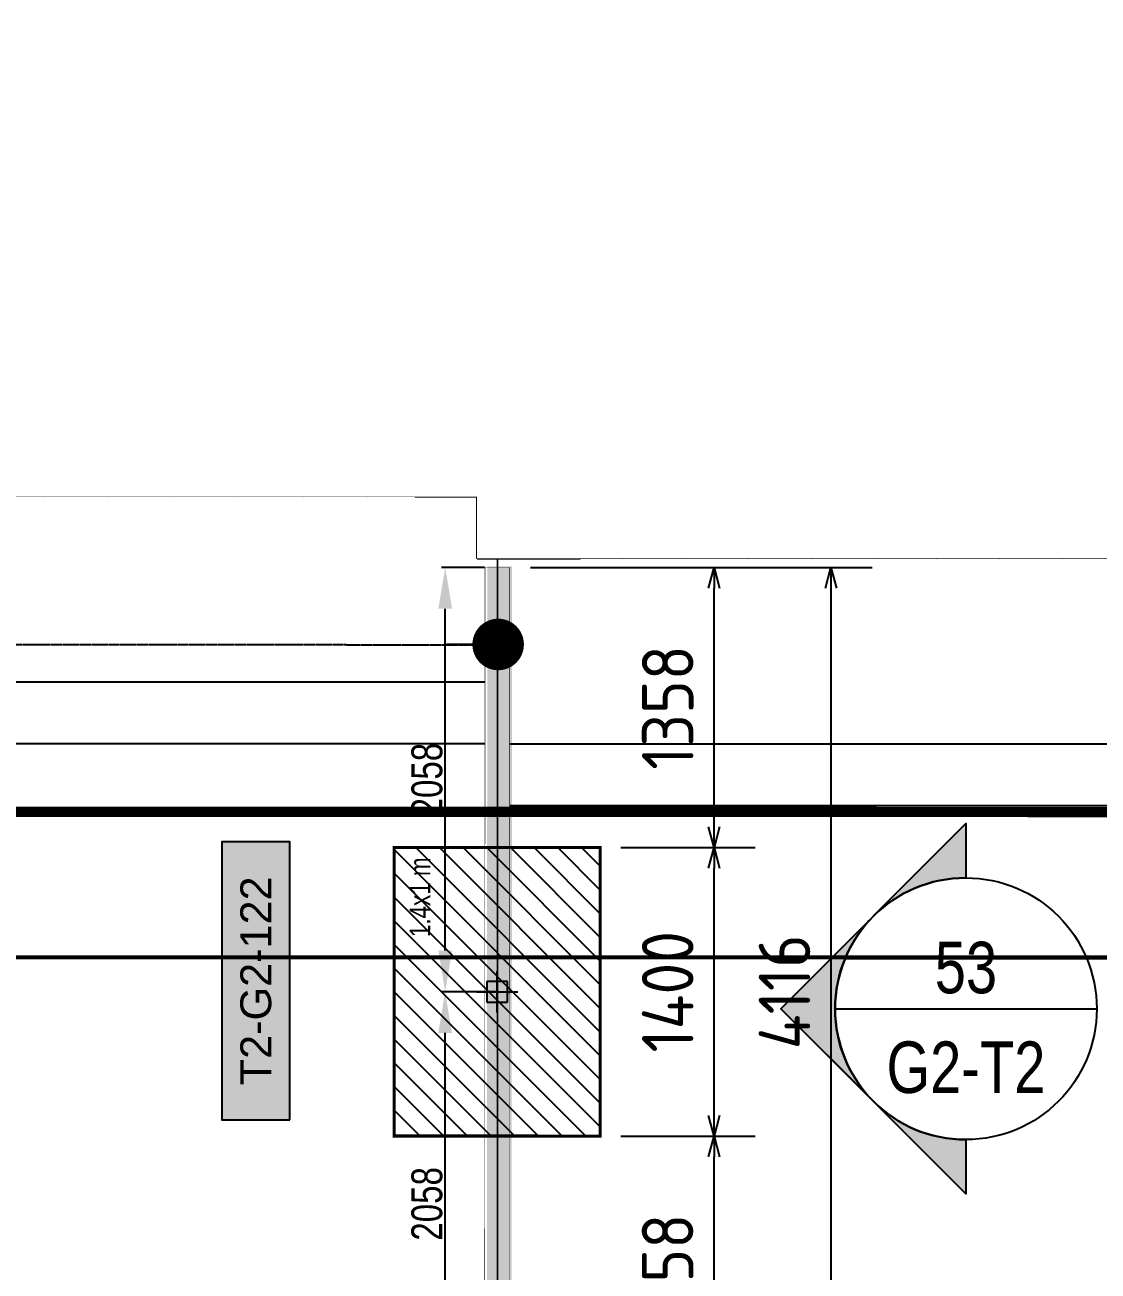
# Model space of a CAD drawing. Header units: centimetres. Extents: x -6122352 to 6876996, y -1694241 to 2592194.
# Drawn here: x 165192 to 170401, y -41406 to -35361 of the extents above; entities that cross this region are included whole.
import ezdxf
from ezdxf.enums import TextEntityAlignment as Align
from ezdxf.xclip import XClip

# ---------------------------------------------------------------- set-up
doc = ezdxf.new("R2010")
doc.units = ezdxf.units.CM
doc.header["$MEASUREMENT"] = 0
doc.header["$XCLIPFRAME"] = 2
doc.header["$PDMODE"] = 66
doc.header["$PDSIZE"] = 100
for name, pattern in [('CENTER', [2, 1.25, -0.25, 0.25, -0.25]), ('DASHED2', [0.375, 0.25, -0.125]), ('XR-AR-END-SETTING OUT PLAN$0$23261-XR-AR-SI-GF$0$HIDDEN', [0.375, 0.25, -0.125])]:
    doc.linetypes.add(name, pattern=pattern)
doc.layers.get('Defpoints').update_dxf_attribs({"color": 255, "linetype": 'CENTER'})
for name, color, linetype in [('00-MI-DIM', 7, 'Continuous'), ('23585-XR-AR-BOUNDARY WALLS AND SETBACKS$0$setback', 7, 'XR-AR-END-SETTING OUT PLAN$0$23261-XR-AR-SI-GF$0$HIDDEN'), ('@MI-FOOTINGS', 7, 'Continuous'), ('@MI-REF LAYER', 7, 'Continuous'), ('@MI-TYPE-02', 6, 'Continuous'), ('B_TH_4', 7, 'Continuous'), ('PANEL-TAGS', 7, 'Continuous'), ('XR-AR-END-SETTING OUT PLAN$0$23585-XR-AR-END-GROUND FLOOR$0$A-Flor-Strs', 1, 'Continuous'), ('XR-AR-MID-SETTING OUT FOR MASTER$0$23585-XR-AR-MID-GROUND FLOOR$0$A-Flor-Strs', 1, 'Continuous'), ('XR-AR-MID-SETTING OUT FOR MASTER$0$23585-XR-AR-MID-GROUND FLOOR$0$GS-HATCH-FLOOR TILE', 251, 'Continuous')]:
    doc.layers.add(name, color=color, linetype=linetype)
doc.layers.add('23585-XR-AR-DAMAC PLOT LIMITS$0$1-End units', color=7, linetype='Continuous', lineweight=5, true_color=0xf8991e)
for name, color, linetype, lineweight in [('23585-XR-AR-DAMAC PLOT LIMITS$0$1-Mid units', 41, 'Continuous', 5), ('@ Foundations', 4, 'DASHED2', 50), ('A-ANNO-TEXT', 3, 'Continuous', 25), ('XR-AR-END-SETTING OUT PLAN$0$23585-XR-AR-END-GROUND FLOOR$0$A-GLAZ-SILL', 8, 'Continuous', 5), ('XR-AR-END-SETTING OUT PLAN$0$23585-XR-AR-END-GROUND FLOOR$0$A-GLAZ-WNDO', 232, 'Continuous', 9), ('XR-AR-END-SETTING OUT PLAN$0$23585-XR-AR-END-GROUND FLOOR$0$A-WALL', 7, 'Continuous', 30), ('XR-AR-END-SETTING OUT PLAN$0$23585-XR-AR-END-GROUND FLOOR$0$S-COLS', 51, 'Continuous', 40), ('XR-AR-END-SETTING OUT PLAN$0$23585-XR-AR-END-GROUND FLOOR$0$S-COLS-PATT', 8, 'Continuous', 5), ('XR-AR-MID-SETTING OUT FOR MASTER$0$23585-XR-AR-MID-GROUND FLOOR$0$$A-GLAZ-WNDO', 232, 'Continuous', 9), ('XR-AR-MID-SETTING OUT FOR MASTER$0$23585-XR-AR-MID-GROUND FLOOR$0$A-GLAZ-SILL', 8, 'Continuous', 5), ('XR-AR-MID-SETTING OUT FOR MASTER$0$23585-XR-AR-MID-GROUND FLOOR$0$A-GLAZ-WNDO', 232, 'Continuous', 9), ('XR-AR-MID-SETTING OUT FOR MASTER$0$23585-XR-AR-MID-GROUND FLOOR$0$A-WALL', 7, 'Continuous', 30), ('XR-AR-MID-SETTING OUT FOR MASTER$0$23585-XR-AR-MID-GROUND FLOOR$0$S-COLS', 51, 'Continuous', 40)]:
    doc.layers.add(name, color=color, linetype=linetype, lineweight=lineweight)
doc.styles.add('Arial Narrow', font='ARIALN.TTF', dxfattribs={"width": 0.95, "height": 500})
doc.styles.add('JWC 1.50MM', font='GOTHIC.TTF', dxfattribs={"width": 0.8, "height": 1.5})
doc.styles.add('PANELTAG_STYLE', font='arial.ttf')
doc.styles.add('Schueco-BEMSTIL', font='isocpeur.ttf', dxfattribs={"width": 0.9})
doc.dimstyles.new('JWC - 1.5', dxfattribs={"dimtxt": 1.5, "dimasz": 2, "dimexe": 0.18, "dimexo": 0.06, "dimgap": 0.09, "dimtad": 1, "dimtoh": 1, "dimdec": 0, "dimzin": 0, "dimdsep": 46, "dimtxsty": 'JWC 1.50MM', "dimcen": 0.09, "dimclrd": 1, "dimclre": 1, "dimclrt": 2, "dimadec": 0, "dimazin": 0, "dimtfac": 1, "dimtdec": 0, "dimtofl": 0, "dimtmove": 0, "dimatfit": 3, "dimfxl": 30, "dimtolj": 1, "dimtzin": 0, "dimarcsym": 0})
doc.dimstyles.new('MI- JWC-TXT-2.5 MM', dxfattribs={"dimscale": 1.5, "dimtxt": 2.5, "dimasz": 1, "dimexe": 2, "dimexo": 1, "dimgap": 1, "dimtad": 1, "dimdec": 0, "dimdsep": 46, "dimtxsty": 'Schueco-BEMSTIL', "dimblk": 'OPEN30', "dimcen": 0, "dimdle": 2, "dimclrd": 140, "dimclre": 8, "dimclrt": 40, "dimadec": 0, "dimazin": 2, "dimtfac": 1, "dimtdec": 0, "dimtix": 1, "dimtmove": 2, "dimatfit": 3, "dimldrblk": 'OPEN', "dimfxl": 2, "dimlwd": -1, "dimlwe": -1, "dimarcsym": 0})

# ---------------------------------------------------------------- blocks, each defined once
blk = doc.blocks.new('23585-XR-AR-BOUNDARY WALLS AND SETBACKS')
at = {"layer": '23585-XR-AR-BOUNDARY WALLS AND SETBACKS$0$setback', "ltscale": 40, "const_width": 0.05}
blk.add_lwpolyline([(496523.495691437, 2769011.602722642), (496519.3412598212, 2769007.068562509), (496515.2876013813, 2769002.644898729), (496511.2342491072, 2768998.221150815), (496507.1808491084, 2768993.797350815), (496503.1274491075, 2768989.373550816), (496498.9709691079, 2768984.837265666), (496513.3484613407, 2768971.664059236), (496517.5045994969, 2768976.199995874), (496521.5582515897, 2768980.623852726), (496525.6116474211, 2768985.047448177), (496529.6650017803, 2768989.471198366), (496533.7184017806, 2768993.894998366), (496537.8730016777, 2768998.429195459)], close=True, dxfattribs=at)
blk = doc.blocks.new('A$C9d9485f6')
at = {"layer": 'A-ANNO-TEXT', "rotation": 312.4881850805905}
blk.add_blockref('23585-XR-AR-BOUNDARY WALLS AND SETBACKS', (-2377088.534775567, -1504219.252137818), dxfattribs=at)
blk = doc.blocks.new('23585-XR-AR-DAMAC PLOT LIMITS')
at = {"layer": '23585-XR-AR-DAMAC PLOT LIMITS$0$1-End units', "color": 251, "true_color": 0x636466}
blk.add_lwpolyline([(496535.9303000001, 2768991.8683), (496518.2352999998, 2769008.081900001), (496524.4166999999, 2769014.828299999), (496542.1118999999, 2768998.614700001)], close=True, dxfattribs=at)
at = {"layer": '23585-XR-AR-DAMAC PLOT LIMITS$0$1-Mid units', "color": 251, "true_color": 0x636466}
blk.add_lwpolyline([(496531.8768999996, 2768987.444499999), (496514.1816999996, 2769003.658299999), (496518.2352999998, 2769008.081900001), (496535.9303000001, 2768991.8683)], close=True, dxfattribs=at)
blk = doc.blocks.new('A$Cf093b529')
at = {"layer": 'A-ANNO-TEXT'}
blk.add_blockref('23585-XR-AR-DAMAC PLOT LIMITS', (-495391.9901121984, -2768603.441896566), dxfattribs=at)
blk = doc.blocks.new('XR-AR-END-SETTING OUT PLAN$0$23585-XR-AR-END-GROUND FLOOR$0$A$C75a8815d')
at = {"layer": 'XR-AR-END-SETTING OUT PLAN$0$23585-XR-AR-END-GROUND FLOOR$0$S-COLS', "color": 252, "lineweight": 30}
blk.add_lwpolyline([(6049.830236434937, 13227.55946516991), (6049.830236434937, 12227.55946421623), (6249.830236196518, 12227.55946421623), (6249.830236434937, 13227.55946469307)], close=True, dxfattribs=at)
blk = doc.blocks.new('XR-AR-END-SETTING OUT PLAN')
at = {"layer": 'XR-AR-END-SETTING OUT PLAN$0$23585-XR-AR-END-GROUND FLOOR$0$A-Flor-Strs', "color": 8}
for points in [[(3000.084657981992, 19773.27214288712), (3000.084658399224, 20973.27214384079), (9090.020709103266, 20973.16710468142)], [(3300.084657981992, 19773.27214288712), (3300.084658041596, 20673.27217292786), (9090.0155365165, 20673.27206735766)]]:
    blk.add_lwpolyline(points, dxfattribs=at)
at = {"layer": 'XR-AR-END-SETTING OUT PLAN$0$23585-XR-AR-END-GROUND FLOOR$0$A-GLAZ-SILL', "color": 252}
blk.add_line((3550.084660366178, 19523.35189294815), (8750.084660485387, 19523.35189342499), dxfattribs=at)
at = {"layer": 'XR-AR-END-SETTING OUT PLAN$0$23585-XR-AR-END-GROUND FLOOR$0$A-GLAZ-WNDO', "color": 252}
for p, q in [((6150.084660366178, 19773.35189342499), (8750.084660246968, 19773.35189294815)), ((7410.084660485387, 19623.35189294815), (7410.084660306573, 19773.35189294815)), ((7460.084660425782, 19773.35189247131), (7460.084660127759, 19623.35189342499)), ((8700.084660306573, 19623.35189294815), (8700.084660485387, 19773.35189342499)), ((8750.084660246968, 19773.35189294815), (8750.084660485387, 19523.35189342499)), ((8750.084660127759, 19623.35189294815), (6150.084660485387, 19623.35189294815))]:
    blk.add_line(p, q, dxfattribs=at)
blk.add_lwpolyline([(7460.084660306573, 19723.35189294815), (8700.084660604596, 19723.35189294815)], dxfattribs=at)
for points in [[(6230.084660366178, 19563.35189390182), (7440.084660246968, 19563.35189294815), (7440.084660246968, 19613.35189199448), (6230.084660485387, 19613.35189342499)], [(7520.084660544991, 19563.35189199448), (7440.084660246968, 19563.35189294815), (7440.084660246968, 19613.35189199448), (7520.084660485387, 19613.35189294815)]]:
    blk.add_lwpolyline(points, close=True, dxfattribs=at)
at = {"layer": 'XR-AR-END-SETTING OUT PLAN$0$23585-XR-AR-END-GROUND FLOOR$0$A-WALL', "color": 8}
for points in [[(9250.08550722897, 19773.2721414566), (8750.084660485387, 19773.35278987885), (8750.084660306573, 19523.27034950256), (9250.027719274163, 19523.38991355896)], [(9250.102083459496, 6650.001490592957), (9050.100989297032, 6650.001235485077), (9050.10098965466, 8750.000639915466), (6850.11106570065, 8750.002635478973), (6850.111066058278, 8700.0026679039), (6750.111065879464, 8700.002668380737), (6750.111065879464, 8750.000871658325), (6650.111065939069, 8750.000871658325), (6650.111065283418, 8850.002022743225), (6950.111065164208, 8850.002250671387), (6950.111065879464, 8899.99970960617), (7050.111065879464, 8899.99970817566), (7050.11106570065, 8850.002797603607), (9050.099628582597, 8850.000640392303), (9050.10098899901, 10349.9981546402), (7050.11106581986, 10349.99975156784), (7050.111065998673, 9799.999710083008), (6950.11106570065, 9799.999708652496), (6950.112433806062, 10550.00580835342), (7050.108891561627, 10550.00580835342), (7050.104876235127, 10449.99988079071), (9050.099116638303, 10449.9981546402), (9049.948119357228, 19523.36598014832), (9249.950268521905, 19523.36597967148)]]:
    blk.add_lwpolyline(points, close=True, dxfattribs=at)
at = {"layer": 'XR-AR-END-SETTING OUT PLAN$0$23585-XR-AR-END-GROUND FLOOR$0$S-COLS-PATT', "color": 8}
blk.add_blockref('XR-AR-END-SETTING OUT PLAN$0$23585-XR-AR-END-GROUND FLOOR$0$A$C75a8815d', (3000.129344239831, 5499.998310089111), dxfattribs=at)
blk = doc.blocks.new('END UNIT')
at = {"xscale": 0.001, "yscale": 0.001, "zscale": 0.001}
blk.add_blockref('XR-AR-END-SETTING OUT PLAN', (-9.150201729830158, 0), dxfattribs=at)
blk = doc.blocks.new('XR-AR-MID-SETTING OUT FOR MASTER$0$23585-XR-AR-MID-GROUND FLOOR$0$945-4P-1-101-GROUND FLOOR PLAN$0$XR-MIDDLE-GROUND FLOOR PLAN$0$A$C446944C1')
at = {"layer": 'XR-AR-MID-SETTING OUT FOR MASTER$0$23585-XR-AR-MID-GROUND FLOOR$0$A-GLAZ-SILL', "color": 252}
blk.add_line((-2.733431756496429e-07, -4.737777635455132e-05), (5.199999726377428, -4.737754352390766e-05), dxfattribs=at)
for points in [[(2.208076124545187, -0.02284434624016285), (2.208076124545187, -0.1242443462833762), (2.093846930889413, -0.07354434626176953), (2.208076124545187, -0.02284434624016285)], [(2.991923328721896, -0.02284434624016285), (2.991923328721896, -0.1242443462833762), (3.106152522144839, -0.07354434579610825), (2.991923328721896, -0.02284434624016285)]]:
    blk.add_lwpolyline(points, dxfattribs=at)
at = {"layer": 'XR-AR-MID-SETTING OUT FOR MASTER$0$23585-XR-AR-MID-GROUND FLOOR$0$A-GLAZ-WNDO', "color": 252}
for p, q in [((5.199999726610258, 0.2499526219908148), (-2.735760062932968e-07, 0.2499526222236454)), ((-2.735760062932968e-07, 0.2499526222236454), (-2.733431756496429e-07, -4.737777635455132e-05)), ((0.04999972670339048, 0.0999526223167777), (0.04999972647055984, 0.2499526219908148)), ((1.284999726805836, 0.2499526222236454), (1.284999726805836, 0.09995262185111642)), ((1.334999726619571, 0.09995262208394706), (1.334999726619571, 0.2499526222236454)), ((3.864999726880342, 0.0999526223167777), (3.864999726880342, 0.2499526224564761)), ((3.914999726694077, 0.2499526222236454), (3.914999726694077, 0.09995262185111642)), ((5.149999726563692, 0.09995262254960835), (5.149999726796523, 0.2499526222236454)), ((5.199999726610258, 0.2499526219908148), (5.199999726377428, -4.737754352390766e-05)), ((-2.733431756496429e-07, 0.09995262208394706), (2.599999726517126, 0.09995262185111642)), ((5.199999726610258, 0.0999526223167777), (2.599999726517126, 0.09995262185111642))]:
    blk.add_line(p, q, dxfattribs=at)
for points in [[(1.284999726805836, 0.1999526221770793), (0.04999972647055984, 0.1999526226427406)], [(3.914999726694077, 0.1999526221770793), (5.149999726796523, 0.1999526219442487)]]:
    blk.add_lwpolyline(points, dxfattribs=at)
for points in [[(1.224999726749957, 0.03995262226089835), (1.304999726824462, 0.03995262226089835), (1.304999726824462, 0.08995262207463384), (1.224999726517126, 0.08995262230746448)], [(2.51999972644262, 0.03995262226089835), (1.304999726824462, 0.03995262226089835), (1.304999726824462, 0.08995262207463384), (2.519999726675451, 0.08995262207463384)], [(2.599999726517126, 0.03995262226089835), (2.51999972644262, 0.03995262226089835), (2.519999726675451, 0.08995262207463384), (2.599999726517126, 0.08995262254029512)], [(2.599999726517126, 0.03995262226089835), (2.679999726591632, 0.03995262202806771), (2.679999726591632, 0.08995262254029512), (2.599999726517126, 0.08995262254029512)], [(2.679999726591632, 0.03995262202806771), (3.89499972644262, 0.039952622493729), (3.894999726675451, 0.08995262207463384), (2.679999726591632, 0.08995262254029512)], [(3.974999726749957, 0.039952622493729), (3.89499972644262, 0.039952622493729), (3.894999726675451, 0.08995262207463384), (3.974999726749957, 0.08995262230746448)]]:
    blk.add_lwpolyline(points, close=True, dxfattribs=at)
blk = doc.blocks.new('XR-AR-MID-SETTING OUT FOR MASTER$0$23585-XR-AR-MID-GROUND FLOOR$0$A$C08698786')
at = {"layer": 'XR-AR-MID-SETTING OUT FOR MASTER$0$23585-XR-AR-MID-GROUND FLOOR$0$S-COLS', "color": 252, "lineweight": 30}
blk.add_lwpolyline([(-100.1414103507996, 18727.55777406693), (-100.141410112381, 17727.55777406693), (99.85858964920044, 17727.55777430534), (99.85858988761902, 18727.55777430534)], close=True, dxfattribs=at)
blk = doc.blocks.new('XR-AR-MID-SETTING OUT FOR MASTER')
at = {"layer": 'XR-AR-MID-SETTING OUT FOR MASTER$0$23585-XR-AR-MID-GROUND FLOOR$0$A-Flor-Strs', "color": 8}
for p, q in [((60.05534254956096, 20672.92354680672), (5940.045863168596, 20672.65234583314)), ((60.04151019822535, 20372.92400187173), (5940.031380742199, 20372.65280095958))]:
    blk.add_line(p, q, dxfattribs=at)
at = {"layer": 'XR-AR-MID-SETTING OUT FOR MASTER$0$23585-XR-AR-MID-GROUND FLOOR$0$A-WALL', "color": 8}
for points in [[(99.99999931454659, 19472.65428209305), (-99.99999925494194, 19472.65428256989), (-99.998236566782, 5500.00000667572), (100.0017631351948, 5500.000006198883), (99.9995484650135, 8850.141927242279), (1100.048611491919, 8850.10940027237), (1100.048611015081, 8950.109399795532), (100.03925588727, 8950.072475910187), (100.0088088810444, 10949.9982419014), (2099.951952844858, 10949.99824142456), (2099.998660355806, 9950.143901348114), (2199.988806992769, 9950.143900871277), (2200.057162195444, 11149.97698402405), (2100.075846284628, 11149.97698354721), (2100.039519578218, 11049.97698402405), (100.0088088810444, 11049.99824142456)], [(100.0000008046627, 19472.65428304672), (400.0004432499409, 19472.65428209305), (400.0004433095455, 19222.70159435272), (99.99999997019768, 19222.70159482956)]]:
    blk.add_lwpolyline(points, close=True, dxfattribs=at)
at = {"layer": 'XR-AR-MID-SETTING OUT FOR MASTER$0$23585-XR-AR-MID-GROUND FLOOR$0$$A-GLAZ-WNDO', "color": 8, "xscale": -1000, "yscale": 1000, "zscale": 1000}
blk.add_blockref('XR-AR-MID-SETTING OUT FOR MASTER$0$23585-XR-AR-MID-GROUND FLOOR$0$945-4P-1-101-GROUND FLOOR PLAN$0$XR-MIDDLE-GROUND FLOOR PLAN$0$A$C446944C1', (5600.000170022249, 19222.70166015625), dxfattribs=at)
at = {"layer": 'XR-AR-MID-SETTING OUT FOR MASTER$0$23585-XR-AR-MID-GROUND FLOOR$0$GS-HATCH-FLOOR TILE', "color": 8}
blk.add_blockref('XR-AR-MID-SETTING OUT FOR MASTER$0$23585-XR-AR-MID-GROUND FLOOR$0$A$C08698786', (-1.490116119384766e-07, 0), dxfattribs=at)
blk = doc.blocks.new('MID UNIT')
at = {"xscale": 0.001, "yscale": 0.001, "zscale": 0.001}
blk.add_blockref('XR-AR-MID-SETTING OUT FOR MASTER', (0, 0), dxfattribs=at)
blk = doc.blocks.new('TH_4')
blk.add_blockref('END UNIT', (495802.3053798428, 2769130.514097063))
blk.add_blockref('MID UNIT', (495802.3053798428, 2769130.514097063))
blk = doc.blocks.new('A$C780da55d')
at = {"layer": 'B_TH_4', "xscale": 1.000039159572381, "yscale": 1.000039159572381, "zscale": 1.000039159572381}
blk.add_blockref('TH_4', (-495814.0704651335, -2769239.302089663), dxfattribs=at)
blk = doc.blocks.new('23585-XR-AR-MALDIVE-2$0$TH_4')
blk.add_blockref('A$C780da55d', (495794.655359471, 2769130.864096801))
at = {"layer": '@ Foundations', "linetype": 'DASHED2', "ltscale": 0.25}
blk.add_lwpolyline([(495800.9554292943, 2769144.30675929), (495803.6554292943, 2769144.30675929), (495803.6554292943, 2769149.65675929), (495800.9554292943, 2769149.65675929)], close=True, dxfattribs=at)
blk = doc.blocks.new('_Dot')
at = {"color": 0, "linetype": 'ByBlock', "lineweight": -2}
blk.add_line((-0.5, 0), (-1, 0), dxfattribs=at)
at = {"color": 0, "linetype": 'ByBlock', "const_width": 0.5}
blk.add_lwpolyline([(-0.25, 0, 1), (0.25, 0, 1)], format="xyb", close=True, dxfattribs=at)
blk = doc.blocks.new('_Open30')
at = {"color": 0, "linetype": 'ByBlock', "lineweight": -2}
for p, q in [((-1, 0.26794919), (0, 0)), ((0, 0), (-1, -0.26794919)), ((0, 0), (-1, 0))]:
    blk.add_line(p, q, dxfattribs=at)
blk = doc.blocks.new('*D3409')
at = {"layer": '@MI-TYPE-02', "color": 8, "transparency": 16777216}
for p, q in [((-4206.745267043531, -18260.01674968513), (-4206.745267043531, -19919.53124598656)), ((-90.25976862668333, -18260.90718814806), (-90.25976862668304, -19919.53124598656))]:
    blk.add_line(p, q, dxfattribs=at)
at = {"layer": '@MI-TYPE-02', "color": 140, "transparency": 16777216}
blk.add_line((-190.2597686266831, -19719.53124598656), (-4106.745267043531, -19719.53124598656), dxfattribs=at)
at = {"layer": 'Defpoints', "color": 0, "transparency": 16777216}
for p in [(-4206.74526704353, -18160.01674968514), (-90.25976862668175, -18160.90718814806), (-4206.745267043529, -19719.53124598656)]:
    blk.add_point(p, dxfattribs=at)
at = {"layer": '@MI-TYPE-02', "color": 140, "transparency": 16777216, "xscale": 100, "yscale": 100, "zscale": 100, "rotation": 180}
blk.add_blockref('_Open30', (-4206.745267043531, -19719.53124598656), dxfattribs=at)
at = {"layer": '@MI-TYPE-02', "color": 140, "transparency": 16777216, "xscale": 100, "yscale": 100, "zscale": 100}
blk.add_blockref('_Open30', (-90.25976862668307, -19719.53124598656), dxfattribs=at)
at = {"layer": '@MI-TYPE-02', "color": 40, "transparency": 16777216, "insert": (-2148.502517835107, -19494.53124598656), "char_height": 250, "attachment_point": 5, "style": 'Schueco-BEMSTIL'}
blk.add_mtext('4116', dxfattribs=at)
blk = doc.blocks.new('_Open')
at = {"color": 0, "linetype": 'ByBlock', "lineweight": -2}
for p, q in [((-1, 0.1666666666666667), (0, 0)), ((-1, -0.1666666666666667), (0, 0)), ((0, 0), (-1, 0))]:
    blk.add_line(p, q, dxfattribs=at)
blk = doc.blocks.new('T2-SINGLE FOOTING')
at = {"layer": '@MI-FOOTINGS', "transparency": 33554679}
h = blk.add_hatch(dxfattribs=at)
h.set_pattern_fill('ANSI31', color=8, scale=650)
h.set_pattern_definition([(45, (0, 0), (-57.45242597140699, 57.45242597140699), [])])
h.paths.add_polyline_path([(-700, 500), (700, 500), (700, -500), (-700, -500)])
at = {"layer": '@MI-FOOTINGS', "color": 62, "const_width": 15}
blk.add_lwpolyline([(-700, 500), (700, 500), (700, -500), (-700, -500)], close=True, dxfattribs=at)
at = {"layer": '@MI-FOOTINGS', "color": 30}
blk.add_point((0, 0), dxfattribs=at)
at = {"color": 94, "insert": (264.757293574512, 425.4484028802568), "char_height": 100, "attachment_point": 1, "style": 'Arial Narrow'}
blk.add_mtext_dynamic_manual_height_columns('1.4x1 m', width=1894.42419414164, gutter_width=2500, heights=[0], dxfattribs=at)
blk = doc.blocks.new('*D4837')
at = {"color": 1, "lineweight": -2, "transparency": 16777216}
for p, q in [((-4206.723705746613, -18039.86939169489), (-4206.723705746613, -17829.78497184658)), ((-2148.491908493981, -18094.46196985458), (-2148.491908493981, -17829.78497184658)), ((-4006.723705746613, -17847.78497184658), (-2348.491908493981, -17847.78497184658))]:
    blk.add_line(p, q, dxfattribs=at)
at = {"color": 1, "transparency": 16777216}
for points in [[(-4006.723705746613, -17814.45163851324), (-4006.723705746613, -17881.11830517991), (-4206.723705746613, -17847.78497184658)], [(-2348.491908493981, -17814.45163851324), (-2348.491908493981, -17881.11830517991), (-2148.491908493981, -17847.78497184658)]]:
    blk.add_solid(points, dxfattribs=at)
at = {"layer": 'Defpoints', "color": 0, "transparency": 16777216}
for p in [(-2148.491908493981, -17847.78497184658), (-4206.723705746613, -18045.86939169489), (-2148.491908493981, -18100.46196985458)]:
    blk.add_point(p, dxfattribs=at)
at = {"color": 2, "transparency": 16777216, "insert": (-3177.607807120297, -17760.01202827078), "char_height": 150, "attachment_point": 5, "style": 'JWC 1.50MM'}
blk.add_mtext('\\A1;2058', dxfattribs=at)
blk = doc.blocks.new('*D4839')
at = {"color": 1, "lineweight": -2, "transparency": 16777216}
for p, q in [((-2148.491908493981, -18094.46196985458), (-2148.491908493981, -17829.78497184658)), ((-90.2382082456617, -18038.9747497455), (-90.23820824566168, -17829.78497184658)), ((-1948.491908493981, -17847.78497184658), (-290.2382082456617, -17847.78497184658))]:
    blk.add_line(p, q, dxfattribs=at)
at = {"color": 1, "transparency": 16777216}
for points in [[(-1948.491908493981, -17814.45163851324), (-1948.491908493981, -17881.11830517991), (-2148.491908493981, -17847.78497184658)], [(-290.2382082456617, -17814.45163851324), (-290.2382082456617, -17881.11830517991), (-90.23820824566168, -17847.78497184658)]]:
    blk.add_solid(points, dxfattribs=at)
at = {"layer": 'Defpoints', "color": 0, "transparency": 16777216}
for p in [(-90.23820824566168, -17847.78497184658), (-90.2382082456617, -18044.9747497455), (-2148.491908493981, -18100.46196985458)]:
    blk.add_point(p, dxfattribs=at)
at = {"color": 2, "transparency": 16777216, "insert": (-1119.365058369821, -17760.01202827078), "char_height": 150, "attachment_point": 5, "style": 'JWC 1.50MM'}
blk.add_mtext('\\A1;2058', dxfattribs=at)
blk = doc.blocks.new('*D3553')
at = {"color": 8, "transparency": 16777216}
for p, q in [((-4206.74526704353, -18260.01674968514), (-4206.74526704353, -19352.87932174349)), ((-2848.491908493981, -18700.46196985458), (-2848.491908493981, -19352.87932174349))]:
    blk.add_line(p, q, dxfattribs=at)
at = {"color": 140, "transparency": 16777216}
blk.add_line((-4106.74526704353, -19152.87932174349), (-2948.491908493981, -19152.87932174349), dxfattribs=at)
at = {"layer": 'Defpoints', "color": 0, "transparency": 16777216}
for p in [(-4206.74526704353, -18160.01674968514), (-2848.491908493981, -18600.46196985458), (-2848.491908493981, -19152.87932174349)]:
    blk.add_point(p, dxfattribs=at)
at = {"color": 140, "transparency": 16777216, "xscale": 100, "yscale": 100, "zscale": 100, "rotation": 180}
blk.add_blockref('_Open30', (-4206.74526704353, -19152.87932174349), dxfattribs=at)
at = {"color": 140, "transparency": 16777216, "xscale": 100, "yscale": 100, "zscale": 100}
blk.add_blockref('_Open30', (-2848.491908493981, -19152.87932174349), dxfattribs=at)
at = {"color": 40, "transparency": 16777216, "insert": (-3527.618587768756, -18927.87932174349), "char_height": 250, "attachment_point": 5, "style": 'Schueco-BEMSTIL'}
blk.add_mtext('1358', dxfattribs=at)
blk = doc.blocks.new('*D3554')
at = {"color": 8, "transparency": 16777216}
for p, q in [((-2848.491908493981, -18700.46196985458), (-2848.491908493981, -19352.87932174349)), ((-1448.491908493981, -18700.46196985458), (-1448.491908493981, -19352.87932174349))]:
    blk.add_line(p, q, dxfattribs=at)
at = {"color": 140, "transparency": 16777216}
blk.add_line((-2748.491908493981, -19152.87932174349), (-1548.491908493981, -19152.87932174349), dxfattribs=at)
at = {"layer": 'Defpoints', "color": 0, "transparency": 16777216}
for p in [(-2848.491908493981, -18600.46196985458), (-1448.491908493981, -18600.46196985458), (-1448.491908493981, -19152.87932174349)]:
    blk.add_point(p, dxfattribs=at)
at = {"color": 140, "transparency": 16777216, "xscale": 100, "yscale": 100, "zscale": 100, "rotation": 180}
blk.add_blockref('_Open30', (-2848.491908493981, -19152.87932174349), dxfattribs=at)
at = {"color": 140, "transparency": 16777216, "xscale": 100, "yscale": 100, "zscale": 100}
blk.add_blockref('_Open30', (-1448.491908493981, -19152.87932174349), dxfattribs=at)
at = {"color": 40, "transparency": 16777216, "insert": (-2148.491908493981, -18927.87932174349), "char_height": 250, "attachment_point": 5, "style": 'Schueco-BEMSTIL'}
blk.add_mtext('1400', dxfattribs=at)
blk = doc.blocks.new('*D3555')
at = {"color": 8, "transparency": 16777216}
for p, q in [((-90.25976862665266, -18260.907188148), (-90.25976862665273, -19352.8793217435)), ((-1448.491908493981, -18700.46196985458), (-1448.491908493981, -19352.8793217435))]:
    blk.add_line(p, q, dxfattribs=at)
at = {"color": 140, "transparency": 16777216}
blk.add_line((-1348.491908493981, -19152.8793217435), (-190.2597686266527, -19152.8793217435), dxfattribs=at)
at = {"layer": 'Defpoints', "color": 0, "transparency": 16777216}
for p in [(-90.25976862665266, -18160.907188148), (-1448.491908493981, -18600.46196985458), (-90.25976862665271, -19152.8793217435)]:
    blk.add_point(p, dxfattribs=at)
at = {"color": 140, "transparency": 16777216, "xscale": 100, "yscale": 100, "zscale": 100, "rotation": 180}
blk.add_blockref('_Open30', (-1448.491908493981, -19152.8793217435), dxfattribs=at)
at = {"color": 140, "transparency": 16777216, "xscale": 100, "yscale": 100, "zscale": 100}
blk.add_blockref('_Open30', (-90.25976862665271, -19152.8793217435), dxfattribs=at)
at = {"color": 40, "transparency": 16777216, "insert": (-769.3758385603169, -18927.8793217435), "char_height": 250, "attachment_point": 5, "style": 'Schueco-BEMSTIL'}
blk.add_mtext('1358', dxfattribs=at)
blk = doc.blocks.new('*U1430')
h = blk.add_hatch(color=94)
edge = h.paths.add_edge_path()
edge.add_line((-5.853590386044781e-15, -6.350000000000011), (-3.839567134987508e-15, -8.98025612106916))
edge.add_line((-3.839567134987508e-15, -8.98025612106916), (-8.98025612106916, -1.4210854715202e-14))
edge.add_line((-8.98025612106916, -1.364422505680946e-14), (-1.243449787580175e-14, 8.980256121069147))
edge.add_line((-1.308023176029987e-14, 8.980256121069147), (-6.554262137165959e-15, 6.349999999999988))
edge.add_arc((-2.326472348102011e-15, -1.154631945610163e-14), 6.35, 90.00000000000004, 269.9999999999999)
at = {"color": 94}
blk.add_line((-6.35, -5.639932965095795e-15), (6.35, -1.127986593019159e-14), dxfattribs=at)
for points in [[(-5.853590386044781e-15, -6.350000000000011), (-3.839567134987508e-15, -8.98025612106916), (-8.98025612106916, -1.364422505680946e-14), (-1.308023176029987e-14, 8.980256121069147), (-6.554262137165959e-15, 6.349999999999988, 0.9999999999999994)], [(-4.490128060534579, 4.490128060534578, 0.4142135623730951), (-4.490128060534578, -4.49012806053458), (-8.98025612106916, -1.236372533598709e-15), (-4.490128060534585, 4.490128060534578)]]:
    blk.add_lwpolyline(points, format="xyb", close=True)
blk.add_circle((-1.409983241273949e-15, -5.639932965095795e-15), 6.35, dxfattribs=at)
at = {"style": 'Arial Narrow', "width": 0.95, "flags": 8}
blk.add_attdef('VIEWNUMBER', text='', height=2.5, dxfattribs=at).set_placement((-1.409983241273949e-15, -5.639932965095795e-15), align=Align.BOTTOM_CENTER)
blk.add_attdef('SHEETNUMBER', text='', height=2.5, dxfattribs=at).set_placement((-1.409983241273949e-15, -1.587500000000005), align=Align.TOP_CENTER)
blk = doc.blocks.new('PANELTAG')
at = {"layer": 'PANEL-TAGS', "color": 1}
blk.add_lwpolyline([(-13.5, -3.3), (13.5, -3.3), (13.5, 3.3), (-13.5, 3.3)], close=True, dxfattribs=at)
at = {"layer": 'PANEL-TAGS', "color": 40, "true_color": 0xffd700}
blk.add_solid([(-13.5, -3.3), (13.5, -3.3), (-13.5, 3.3), (13.5, 3.3)], dxfattribs=at)
at = {"layer": 'PANEL-TAGS', "color": 5, "style": 'PANELTAG_STYLE'}
blk.add_attdef('TAGNO', text='', height=3, dxfattribs=at).set_placement((0, 0), align=Align.CENTER)
blk = doc.blocks.new('G6-Partition Walls')
at = {"layer": '@MI-TYPE-02'}
h = blk.add_hatch(color=256, dxfattribs=at)
h.dxf.hatch_style = 1
h.paths.add_polyline_path([(-5.304100813460536, -51.90883249402395), (-5.282758996705525, -171.9088305962214), (-4193.57353214777, -172.7726909732301), (-4193.594873964525, -52.77269287103263)])
h.paths.add_polyline_path([(216.2379355836019, -6051.146585927592), (216.2592774003861, -6171.14658402979), (-4201.779715958255, -6172.642378549717), (-4201.80105777501, -6052.64238044752)])
h.paths.add_polyline_path([(-5.297882661077892, -12171.64389301397), (-5.276663978758734, -12051.64389488993), (-4193.567438014026, -12050.78432194144), (-4193.588656696404, -12170.78432006548)])
h.paths.add_polyline_path([(-84.48670436747489, -18171.81471459678), (-84.46548568509752, -18051.81471647276), (-4200.950984102004, -18050.92427800981), (-4200.972202784353, -18170.92427613385)])
at = {"layer": '@MI-TYPE-02', "const_width": 2.5}
blk.add_lwpolyline([(-90.25976862668176, -18160.90718814806), (-90.2385499443044, -18040.90719002404), (-4206.724048361211, -18040.0167515611), (-4206.74526704356, -18160.01674968514)], close=True, dxfattribs=at)
blk.add_blockref('T2-SINGLE FOOTING', (-2148.491908493981, -18100.46196985458))
at = {"color": 94}
for base, p1, p2, picture, middle in [((-2148.491908493981, -17847.78497184658), (-4206.723705746613, -18045.86939169489), (-2148.491908493981, -18100.46196985458), '*D4837', (-3177.607807120297, -17760.01202827078)), ((-90.23820824566168, -17847.78497184658), (-2148.491908493981, -18100.46196985458), (-90.2382082456617, -18044.9747497455), '*D4839', (-1119.365058369821, -17760.01202827078))]:
    dim = blk.add_linear_dim(base=base, p1=p1, p2=p2, dimstyle='JWC - 1.5', dxfattribs=at)
    dim.commit()
    dim.dimension.update_dxf_attribs({"geometry": picture, "text_midpoint": middle})
for base, p1, p2, picture, middle in [((-2848.491908493981, -19152.87932174349), (-4206.74526704353, -18160.01674968514), (-2848.491908493981, -18600.46196985458), '*D3553', (-3527.618587768756, -18927.87932174349)), ((-90.25976862665271, -19152.8793217435), (-1448.491908493981, -18600.46196985458), (-90.25976862665266, -18160.907188148), '*D3555', (-769.3758385603169, -18927.8793217435)), ((-1448.491908493981, -19152.87932174349), (-2848.491908493981, -18600.46196985458), (-1448.491908493981, -18600.46196985458), '*D3554', (-2148.491908493981, -18927.87932174349))]:
    dim = blk.add_linear_dim(base=base, p1=p1, p2=p2, dimstyle='MI- JWC-TXT-2.5 MM')
    dim.commit()
    dim.dimension.update_dxf_attribs({"geometry": picture, "text_midpoint": middle})
at = {"layer": '@MI-TYPE-02'}
dim = blk.add_linear_dim(base=(-4206.745267043529, -19719.53124598656), p1=(-90.25976862668176, -18160.90718814806), p2=(-4206.74526704353, -18160.01674968514), dimstyle='MI- JWC-TXT-2.5 MM', dxfattribs=at)
dim.commit()
dim.dimension.update_dxf_attribs({"geometry": '*D3409', "text_midpoint": (-2148.502517835108, -19494.53124598656)})

msp = doc.modelspace()

# ---------------------------------------------------------------- hatches: boundary and pattern name
at = {"layer": '@MI-REF LAYER'}
h = msp.add_hatch(dxfattribs=at)
h.set_pattern_fill('ANSI31', color=256, scale=1999.999998458916, angle=186.7183412143764)
h.set_pattern_definition([(231.7183412143764, (-2377109729.195271, -1504175463.930205), (196.2436825049419, -154.8819453021617), [])])
h.paths.add_polyline_path([(173637.0869775118, -37949.32877335549), (167386.8413807879, -37949.37531380878), (167386.9737882378, -37648.74568145981), (143585.5400450877, -37648.92291633073), (143585.6769294339, -37949.55254705408), (137335.4313334406, -37949.59908999035), (137335.3697368986, -23675.76798647625), (173636.9359965053, -23675.49767068315)])

# ---------------------------------------------------------------- block references
at = {"layer": '@MI-REF LAYER', "xscale": 1000, "yscale": 1000, "zscale": 1000}
msp.add_blockref('A$C9d9485f6', (-23958.95045533385, 48155.57226163784), dxfattribs=at)
at = {"layer": '@MI-REF LAYER', "xscale": 1000, "yscale": 1000, "zscale": 1000, "rotation": 312.4882903633292}
msp.add_blockref('A$Cf093b529', (-891608.7329339073, 539022.7201118186), dxfattribs=at)

# ---------------------------------------------------------------- next in the draw order: block references
at = {"layer": '@MI-REF LAYER'}
ref = msp.add_blockref('23585-XR-AR-MALDIVE-2$0$TH_4', (495949172.1971557, 2769116030.608025), dxfattribs=dict(at, xscale=1000, yscale=1000, zscale=1000, rotation=180.0004266472492))
XClip(ref).set_block_clipping_path([(495793.21268222714, 2769130.5182449548), (495835.2553357263, 2769130.5117717395), (495835.2591759865, 2769154.440407738), (495826.3071482759, 2769154.4120021537), (495820.30700588087, 2769154.4132245434), (495814.30714883376, 2769154.4144345364), (495808.3071463499, 2769154.415509443), (495802.3071416123, 2769154.4165843492), (495793.2169511025, 2769154.458260442)])

# ---------------------------------------------------------------- next in the draw order: linework, layer by layer
at = {"layer": '@MI-REF LAYER', "const_width": 5}
msp.add_lwpolyline([(173636.9359964716, -23675.49767064632), (173637.0869772836, -37949.32877353992), (167386.8413804983, -37949.3753140686), (167386.9737881201, -37648.74568161801), (143585.5400449543, -37648.92291641869), (143585.6769293737, -37949.55254715248), (137335.431333435, -37949.59908998422), (137335.3697366539, -23675.76798670035)], close=True, dxfattribs=at)

# ---------------------------------------------------------------- next in the draw order: block references
at = {"layer": '00-MI-DIM'}
ref = msp.add_blockref('*U1430', (169759.1707183134, -40133.70770028981, -22.46022272415636), dxfattribs=dict(at, xscale=100, yscale=100, zscale=100))
ref.add_attrib('VIEWNUMBER', '53', dxfattribs={"layer": '0', "height": 250, "style": 'Arial Narrow', "width": 0.95}).set_placement((169759.1707183134, -40133.70770028981, -22.46022272415636), align=Align.BOTTOM_CENTER)
ref.add_attrib('SHEETNUMBER', 'G2-T2', dxfattribs={"layer": '0', "height": 250, "style": 'Arial Narrow', "width": 0.95}).set_placement((169759.1707183134, -40292.45770028981, -22.46022272415636), align=Align.TOP_CENTER)
at = {"layer": '@MI-REF LAYER', "extrusion": (-2.0309813350551e-12, -6.924064708214205e-09, 1), "xscale": -249.9999999999999, "yscale": 250, "zscale": 250, "rotation": 179.9383188484483}
msp.add_blockref('_Dot', (167488.9533776332, -38366.47484393133, -22.45995698027698), dxfattribs=at)
at = {"layer": 'PANEL-TAGS'}
ref = msp.add_blockref('PANELTAG', (166312.7543685273, -39998.3459445294), dxfattribs=dict(at, xscale=50.00000000000001, yscale=50.00000000000001, zscale=50.00000000000001, rotation=90.00000000000001))
ref.add_attrib('TAGNO', 'T2-G2-122', dxfattribs={"color": 5, "height": 150, "rotation": 90, "style": 'PANELTAG_STYLE'}).set_placement((166312.7543685273, -39998.3459445294), align=Align.MIDDLE_CENTER)

# ---------------------------------------------------------------- next in the draw order: wipeouts: each hides what was drawn before it
at = {"color": 10}
msp.add_wipeout([(173637.08697751185, -37949.32877335549), (167386.84138078793, -37949.37531380877), (167386.97378823784, -37648.74568145981), (143585.54004508778, -37648.922916330725), (143585.676929434, -37949.55254705409), (137335.43133344065, -37949.59908999034), (137335.36973689863, -23675.767986476258), (173636.93599650534, -23675.49767068315)], dxfattribs=at).dxf.layer = '@MI-REF LAYER'

# ---------------------------------------------------------------- next in the draw order: linework, layer by layer
at = {"layer": '@MI-REF LAYER', "color": 1, "const_width": 20}
msp.add_lwpolyline([(134634.4554345887, -42171.9282400477), (136926.9257818802, -39878.58419993836), (151076.3029068222, -39881.2679053283), (151075.1588410755, -36718.88911391294), (151076.3029068222, -39881.2679053283), (173730.612289827, -39885.68139164949), (176617.5421720951, -42166.64488381815)], dxfattribs=at)
at = {"layer": '@MI-REF LAYER', "linetype": 'DASHED2', "extrusion": (3.922150566507449e-12, 7.460187453559482e-09, 1), "elevation": -22.46050787449465}
msp.add_lwpolyline([(167488.0630705136, -38369.47106409549), (158773.6497661855, -38364.36523643637), (158268.5679612943, -37627.13624103538)], dxfattribs=at)

# ---------------------------------------------------------------- next in the draw order: block references
at = {"layer": '@MI-TYPE-02', "rotation": 89.9898100330467}
msp.add_blockref('G6-Partition Walls', (149384.3102661841, -37899.53554101635), dxfattribs=at)

doc.saveas('drawing.dxf')
